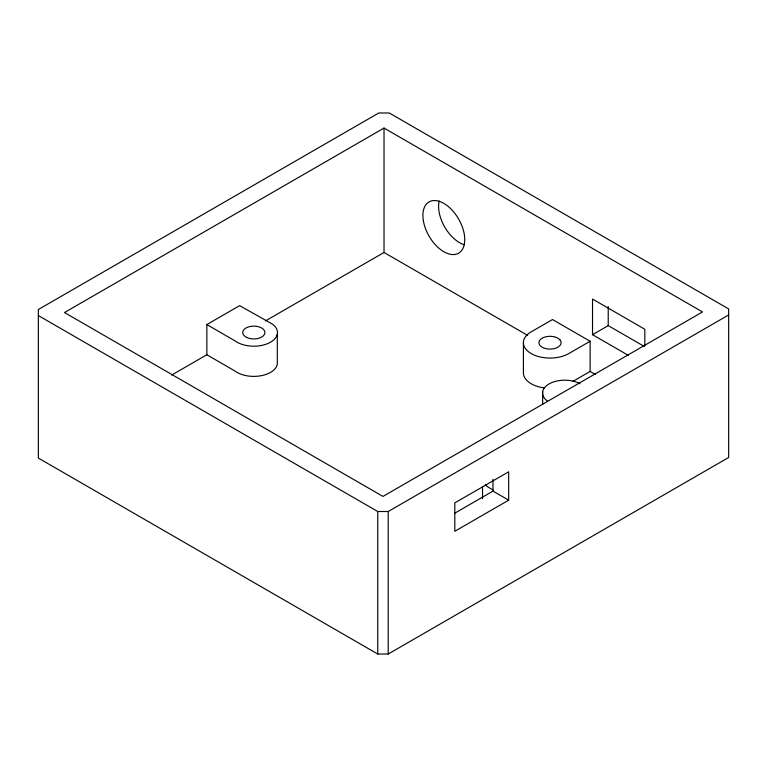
<?xml version="1.0" encoding="UTF-8"?>
<svg xmlns="http://www.w3.org/2000/svg" width="767" height="767" viewBox="0 0 767 767"><rect width="100%" height="100%" fill="white"/><g stroke="black" fill="none" stroke-linecap="round" stroke-linejoin="round"><path stroke-width="1.15" d="M384.027 128.07L64.495 312.543L382.973 496.422L702.505 311.939L384.027 128.07L384.027 252.468L527.686 335.409M206.86 324.556L239.63 305.64L272.4 324.077A23.662 13.662 0 0 1 268.45 343.271A23.662 13.662 0 0 1 235.22 340.989L206.86 324.556L206.86 354.747L235.22 371.18A23.662 13.662 0 0 0 260.224 375.878A23.662 13.662 0 0 0 277.309 364.335L277.309 334.144M171.655 375.073L206.86 354.747M265.411 320.942L384.027 252.468M644.826 345.879L644.826 329.254L592.527 299.063L592.527 334.69L608.221 325.63L644.107 346.348M590.111 341.257L569.68 353.05A26.624 15.369 0 0 1 532.068 354.047A26.624 15.369 0 0 1 530.342 332.332L552.499 319.542L590.111 341.257L590.111 371.449L572.738 381.477M38.35 315.563L377.748 511.512L388.207 511.512L728.65 314.959M454.649 513.248L492.98 491.12L508.665 500.18L508.665 471.801L454.802 502.893L454.802 531.282L508.665 500.18M388.207 654.03L728.65 457.477L728.65 308.919L389.252 112.97L378.793 112.97L38.35 309.523L38.35 458.081L377.748 654.03L388.207 654.03L388.207 511.512M592.527 334.69L628.413 355.409M590.111 371.449L595.211 374.392M493.085 489.998L488.943 487.601A23.662 13.662 0 0 1 485.329 484.706M608.221 306.627L608.221 325.63M542.653 391.678L542.653 404.449M523.41 343.395L523.41 373.587A26.624 15.369 0 0 0 544.302 387.901M492.98 479.298L492.98 491.12M482.529 487.112L482.529 498.723M377.748 511.512L377.748 654.03M547.494 401.074A22.185 12.809 0 0 1 549.642 383.605A22.185 12.809 0 0 1 579.977 383.701M464.294 244.769A29.587 17.075 60 0 1 439.203 201.002M559.968 339.867L558.357 338.477A11.093 6.404 0 0 0 543.861 337.365A11.093 6.404 0 0 0 540.054 345.514L541.655 346.905A11.093 6.404 0 0 0 556.161 348.026A11.093 6.404 0 0 0 559.968 339.867M423.461 221.308A29.587 17.075 60 0 0 458.148 253.436A29.587 17.075 60 0 0 449.884 207.924A29.587 17.075 60 0 0 423.461 221.308M246.84 337.518A11.093 6.404 0 0 0 264.768 333.53A11.093 6.404 0 0 0 249.821 326.56A11.093 6.404 0 0 0 246.84 337.518"/></g></svg>
